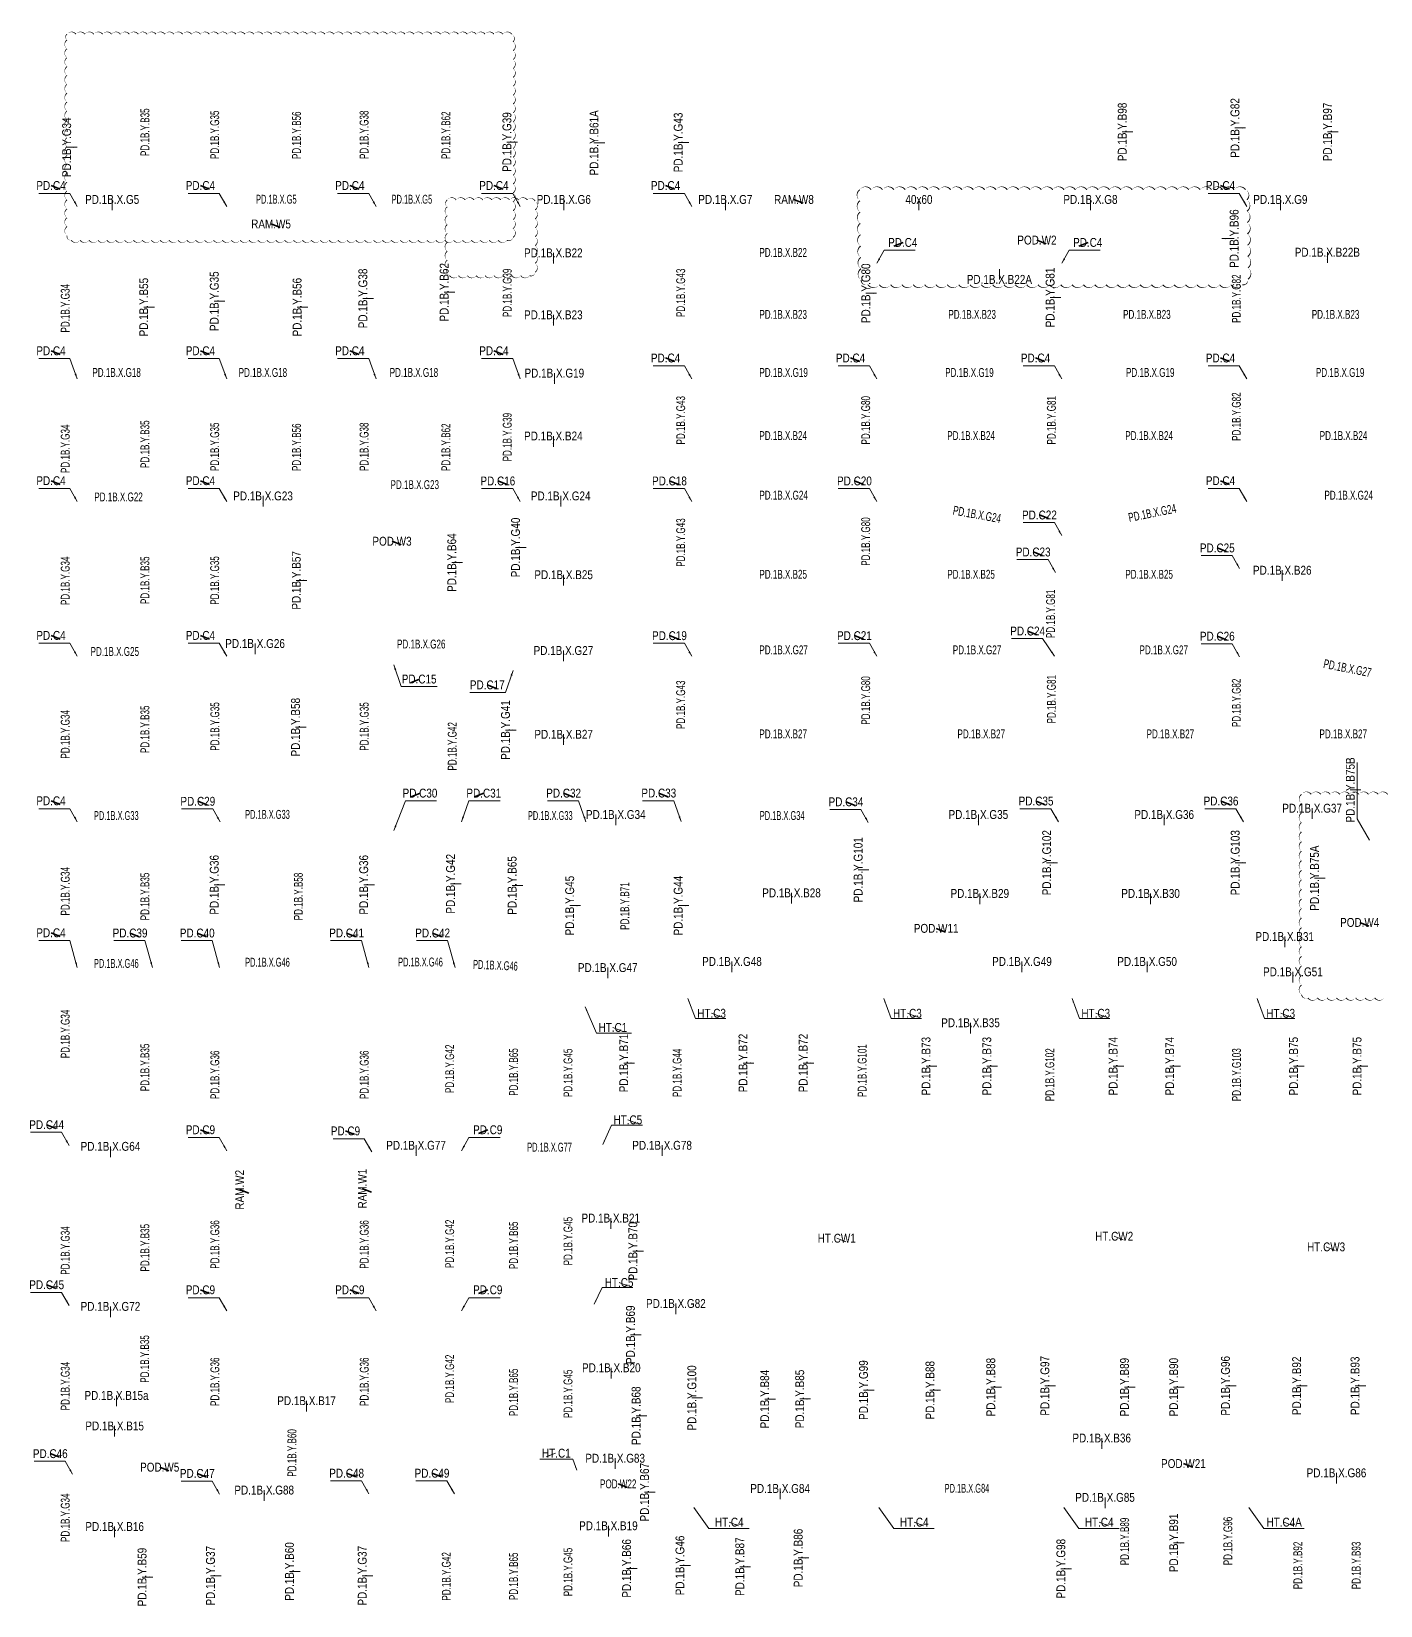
# Model space of a CAD drawing. Header units: millimetres. Extents: x -186788 to 266101, y -9748 to 236614.
# Drawn here: x 101184 to 177030, y 3022 to 91538 of the extents above; entities that cross this region are included whole.
import ezdxf
from ezdxf.enums import TextEntityAlignment as Align

# ---------------------------------------------------------------- set-up
doc = ezdxf.new("R2010")
doc.units = ezdxf.units.MM
doc.header["$MEASUREMENT"] = 0
for name, color, linetype, lineweight in [('$0$C1', 20, 'Continuous', 35), ('$1$NDC_S_ANNO', 7, 'Continuous', 20), ('$1$NDC_S_BEAM NAME', 7, 'Continuous', 9), ('$1$NDC_S_DIM', 1, 'Continuous', 15), ('$1$NDC_S_VN TEXT', 7, 'Continuous', 20)]:
    doc.layers.add(name, color=color, linetype=linetype, lineweight=lineweight)
doc.styles.add('$1$NDC_DIM', font='', dxfattribs={"width": 0.75})
doc.styles.add('$2$ARIAL', font='arial.ttf', dxfattribs={"width": 0.8})
doc.styles.get('$1$NDC_DIM').set_extended_font_data('Dotum')
doc.dimstyles.new('$0$NDC_dim_150', dxfattribs={"dimscale": 150, "dimtxt": 2.2, "dimasz": 1.5, "dimexe": 1.5, "dimexo": 2.5, "dimgap": 1, "dimtad": 1, "dimdec": 0, "dimzin": 0, "dimdsep": 46, "dimtxsty": '$1$NDC_DIM', "dimblk": '$1$DIMMARK', "dimcen": 0.09, "dimdle": 1.2, "dimclrd": 1, "dimclre": 1, "dimclrt": 3, "dimadec": 0, "dimazin": 0, "dimtfac": 1, "dimtdec": 0, "dimtix": 1, "dimtofl": 0, "dimtmove": 0, "dimatfit": 3, "dimfxl": 0, "dimtolj": 1, "dimtzin": 0, "dimarcsym": 0})
doc.dimstyles.new('$1$NDC_dim_iso', dxfattribs={"dimtxt": 2.2, "dimasz": 1, "dimexe": 1.5, "dimexo": 2.5, "dimgap": 1, "dimtad": 1, "dimdec": 0, "dimzin": 0, "dimdsep": 46, "dimtxsty": '$1$NDC_DIM', "dimblk": '$1$DIMMARK', "dimcen": 0.09, "dimdle": 1.2, "dimclrd": 1, "dimclre": 1, "dimclrt": 3, "dimadec": 0, "dimazin": 0, "dimtfac": 1, "dimtdec": 0, "dimtix": 1, "dimtofl": 0, "dimtmove": 0, "dimatfit": 3, "dimfxl": 0, "dimtolj": 1, "dimtzin": 0, "dimarcsym": 0})

# ---------------------------------------------------------------- blocks, each defined once
blk = doc.blocks.new('$1$DIMMARK')
at = {"layer": '$1$NDC_S_DIM', "color": 1}
blk.add_line((-1.5, 0), (1, 0), dxfattribs=at)
at = {"layer": '$1$NDC_S_DIM', "color": 2, "const_width": 0.1}
blk.add_lwpolyline([(-0.42, -0.42), (0.42, 0.42)], dxfattribs=at)
blk = doc.blocks.new('*U29')
at = {"layer": '$1$NDC_S_ANNO', "ltscale": 0.8, "style": '$2$ARIAL', "width": 0.8, "flags": 1}
blk.add_attdef('CHU_THICH', text='', height=2.5, dxfattribs=at).set_placement((0, 0), align=Align.MIDDLE_CENTER)
at = {"layer": '$1$NDC_S_ANNO', "ltscale": 0.8, "style": '$2$ARIAL', "width": 0.8}
blk.add_attdef('TEN', text='', height=2.5, dxfattribs=at).set_placement((-2.58, 1.03), align=Align.MIDDLE_CENTER)
at = {"layer": 'Defpoints'}
blk.add_leader([(0, 0), (-2.58, 1.03)], dimstyle='$1$NDC_dim_iso', override={"dimgap": 0.625, "dimtad": 0}, dxfattribs=at)
blk = doc.blocks.new('$0$co t check')
at = {"layer": '$0$C1', "xscale": 200, "yscale": 200, "zscale": 200}
for p, values in [((102798, 82671), {'TEN': 'PD.C4'}), ((111198, 82671), {'TEN': 'PD.C4'}), ((119598, 82671), {'TEN': 'PD.C4'}), ((127698, 82671), {'TEN': 'PD.C4'}), ((137348, 82671), {'TEN': 'PD.C4'}), ((168548, 82671), {'TEN': 'PD.C4'}), ((102798, 73378), {'TEN': 'PD.C4'}), ((111198, 73378), {'TEN': 'PD.C4'}), ((119598, 73378), {'TEN': 'PD.C4'}), ((127698, 73378), {'TEN': 'PD.C4'}), ((137348, 72971), {'TEN': 'PD.C4'}), ((147748, 72971), {'TEN': 'PD.C4'}), ((158148, 72971), {'TEN': 'PD.C4'}), ((168548, 72971), {'TEN': 'PD.C4'}), ((102798, 66071), {'TEN': 'PD.C4'}), ((111198, 66071), {'TEN': 'PD.C4'}), ((127919, 66056), {'TEN': 'PD.C16'}), ((137569, 66056), {'TEN': 'PD.C18'}), ((147969, 66056), {'TEN': 'PD.C20'}), ((168548, 66071), {'TEN': 'PD.C4'}), ((158369, 64142), {'TEN': 'PD.C22'}), ((158018, 62061), {'TEN': 'PD.C23'}), ((168369, 62289), {'TEN': 'PD.C25'}), ((102798, 57371), {'TEN': 'PD.C4'}), ((111198, 57371), {'TEN': 'PD.C4'}), ((137569, 57356), {'TEN': 'PD.C19'}), ((147969, 57356), {'TEN': 'PD.C21'}), ((157708, 57617), {'TEN': 'PD.C24'}), ((168369, 57326), {'TEN': 'PD.C26'}), ((127326, 54591), {'TEN': 'PD.C17'}), ((131619, 48503), {'TEN': 'PD.C32'}), ((136969, 48505), {'TEN': 'PD.C33'}), ((102798, 48071), {'TEN': 'PD.C4'}), ((111052, 48042), {'TEN': 'PD.C29'}), ((147492, 48013), {'TEN': 'PD.C34'}), ((158180, 48056), {'TEN': 'PD.C35'}), ((168580, 48056), {'TEN': 'PD.C36'}), ((102798, 40649), {'TEN': 'PD.C4'}), ((107243, 40634), {'TEN': 'PD.C39'}), ((111019, 40634), {'TEN': 'PD.C40'}), ((119419, 40634), {'TEN': 'PD.C41'}), ((124255, 40634), {'TEN': 'PD.C42'}), ((102555, 29856), {'TEN': 'PD.C44'}), ((111198, 29571), {'TEN': 'PD.C9'}), ((119353, 29505), {'TEN': 'PD.C9'}), ((102555, 20856), {'TEN': 'PD.C45'}), ((111198, 20571), {'TEN': 'PD.C9'}), ((119598, 20571), {'TEN': 'PD.C9'}), ((102756, 11356), {'TEN': 'PD.C46'}), ((111022, 10246), {'TEN': 'PD.C47'}), ((119419, 10256), {'TEN': 'PD.C48'}), ((124219, 10256), {'TEN': 'PD.C49'})]:
    blk.add_blockref('*U29', p, dxfattribs=at).add_auto_attribs(values)
at = {"layer": '$0$C1'}
ref = blk.add_blockref('*U29', (149670, 79471), dxfattribs=dict(at, xscale=-200, yscale=200, zscale=200))
ref.add_attrib('TEN', 'PD.C4', dxfattribs={"layer": '$1$NDC_S_ANNO', "ltscale": 0.8, "height": 500, "style": '$2$ARIAL', "width": 0.8}).set_placement((150170, 79676), align=Align.MIDDLE_CENTER)
ref = blk.add_blockref('*U29', (160070, 79471), dxfattribs=dict(at, xscale=-200, yscale=200, zscale=200))
ref.add_attrib('TEN', 'PD.C4', dxfattribs={"layer": '$1$NDC_S_ANNO', "ltscale": 0.8, "height": 500, "style": '$2$ARIAL', "width": 0.8}).set_placement((160570, 79676), align=Align.MIDDLE_CENTER)
ref = blk.add_blockref('*U29', (122486, 54918), dxfattribs=dict(at, xscale=-200, yscale=200, zscale=200))
ref.add_attrib('TEN', 'PD.C15', dxfattribs={"layer": '$1$NDC_S_ANNO', "ltscale": 0.8, "height": 500, "style": '$2$ARIAL', "width": 0.8}).set_placement((122980, 55123), align=Align.MIDDLE_CENTER)
ref = blk.add_blockref('*U29', (122526, 48503), dxfattribs=dict(at, xscale=-200, yscale=200, zscale=200))
ref.add_attrib('TEN', 'PD.C30', dxfattribs={"layer": '$1$NDC_S_ANNO', "ltscale": 0.8, "height": 500, "style": '$2$ARIAL', "width": 0.8}).set_placement((123026, 48708), align=Align.MIDDLE_CENTER)
ref = blk.add_blockref('*U29', (126100, 48503), dxfattribs=dict(at, xscale=-200, yscale=200, zscale=200))
ref.add_attrib('TEN', 'PD.C31', dxfattribs={"layer": '$1$NDC_S_ANNO', "ltscale": 0.8, "height": 500, "style": '$2$ARIAL', "width": 0.8}).set_placement((126615, 48708), align=Align.MIDDLE_CENTER)
ref = blk.add_blockref('*U29', (126320, 29571), dxfattribs=dict(at, xscale=-200, yscale=200, zscale=200))
ref.add_attrib('TEN', 'PD.C9', dxfattribs={"layer": '$1$NDC_S_ANNO', "ltscale": 0.8, "height": 500, "style": '$2$ARIAL', "width": 0.8}).set_placement((126836, 29776), align=Align.MIDDLE_CENTER)
ref = blk.add_blockref('*U29', (126320, 20571), dxfattribs=dict(at, xscale=-200, yscale=200, zscale=200))
ref.add_attrib('TEN', 'PD.C9', dxfattribs={"layer": '$1$NDC_S_ANNO', "ltscale": 0.8, "height": 500, "style": '$2$ARIAL', "width": 0.8}).set_placement((126836, 20776), align=Align.MIDDLE_CENTER)
at = {"layer": '$1$NDC_S_BEAM NAME', "xscale": 200, "yscale": 200, "zscale": 200}
for p, values in [((146973, 23470), {'TEN': 'HT.CW1'}), ((162570, 23581), {'TEN': 'HT.CW2'}), ((174487, 22983), {'TEN': 'HT.CW3'})]:
    blk.add_blockref('*U29', p, dxfattribs=at).add_auto_attribs(values)
at = {"layer": '$1$NDC_S_VN TEXT', "xscale": 200, "yscale": 200, "zscale": 200}
for p, values in [((139935, 36120), {'TEN': 'HT.C3'}), ((150946, 36120), {'TEN': 'HT.C3'}), ((161536, 36120), {'TEN': 'HT.C3'}), ((171935, 36118), {'TEN': 'HT.C3'}), ((134389, 35326), {'TEN': 'HT.C1'}), ((135229, 30131), {'TEN': 'HT.C5'}), ((134738, 20984), {'TEN': 'HT.C5'}), ((140928, 7506), {'TEN': 'HT.C4'}), ((151328, 7506), {'TEN': 'HT.C4'}), ((161728, 7506), {'TEN': 'HT.C4'}), ((172128, 7506), {'TEN': 'HT.C4A'})]:
    blk.add_blockref('*U29', p, dxfattribs=at).add_auto_attribs(values)
at = {"layer": '$1$NDC_S_VN TEXT'}
ref = blk.add_blockref('*U29', (130121, 11383), dxfattribs=dict(at, xscale=-200, yscale=200, zscale=200))
ref.add_attrib('TEN', 'HT.C1', dxfattribs={"layer": '$1$NDC_S_ANNO', "ltscale": 0.8, "height": 500, "style": '$2$ARIAL', "width": 0.8}).set_placement((130694, 11589), align=Align.MIDDLE_CENTER)
at = {"layer": '$0$C1'}
for points in [[(103759, 81700), (103342, 82432), (101593, 82432)], [(112159, 81700), (111742, 82432), (109993, 82432)], [(120559, 81700), (120142, 82432), (118393, 82432)], [(128659, 81700), (128242, 82432), (126493, 82432)], [(138309, 81700), (137892, 82432), (136143, 82432)], [(169509, 81700), (169092, 82432), (167343, 82432)], [(148709, 78500), (149126, 79232), (150876, 79232)], [(159109, 78500), (159526, 79232), (161276, 79232)], [(103759, 72000), (103342, 73139), (101593, 73139)], [(112159, 72000), (111742, 73139), (109993, 73139)], [(120559, 72000), (120142, 73139), (118393, 73139)], [(128659, 72000), (128242, 73139), (126493, 73139)], [(138309, 72000), (137892, 72732), (136143, 72732)], [(148709, 72000), (148292, 72732), (146543, 72732)], [(159109, 72000), (158692, 72732), (156943, 72732)], [(169509, 72000), (169092, 72732), (167343, 72732)], [(103759, 65100), (103342, 65832), (101593, 65832)], [(112159, 65100), (111742, 65832), (109993, 65832)], [(128659, 65100), (128242, 65832), (126493, 65832)], [(138309, 65100), (137892, 65832), (136143, 65832)], [(148709, 65100), (148292, 65832), (146543, 65832)], [(169509, 65100), (169092, 65832), (167343, 65832)], [(159109, 63186), (158692, 63917), (156943, 63917)], [(169109, 61333), (168692, 62065), (166943, 62065)], [(158758, 61105), (158341, 61837), (156592, 61837)], [(103759, 56400), (103342, 57132), (101593, 57132)], [(112159, 56400), (111742, 57132), (109993, 57132)], [(138309, 56400), (137892, 57132), (136143, 57132)], [(148709, 56400), (148292, 57132), (146543, 57132)], [(158709, 56400), (158031, 57393), (156281, 57393)], [(169109, 56370), (168692, 57102), (166943, 57102)], [(121552, 55927), (121969, 54694), (123989, 54694)], [(128259, 55600), (127842, 54366), (125822, 54366)], [(103759, 47100), (103342, 47832), (101593, 47832)], [(111792, 47086), (111375, 47818), (109626, 47818)], [(121559, 46600), (122203, 48279), (123953, 48279)], [(125359, 47100), (125776, 48279), (127526, 48279)], [(132359, 47100), (131942, 48279), (130193, 48279)], [(137709, 47102), (137292, 48281), (135543, 48281)], [(158920, 47100), (158503, 47832), (156753, 47832)], [(169320, 47100), (168903, 47832), (167153, 47832)], [(148232, 47057), (147815, 47789), (146065, 47789)], [(103759, 38900), (103342, 40410), (101593, 40410)], [(107983, 38900), (107566, 40410), (105817, 40410)], [(111759, 38900), (111342, 40410), (109593, 40410)], [(120159, 38900), (119742, 40410), (117993, 40410)], [(124996, 38900), (124578, 40410), (122829, 40410)], [(103296, 28900), (102878, 29632), (101129, 29632)], [(112159, 28600), (111742, 29332), (109993, 29332)], [(120314, 28534), (119897, 29266), (118147, 29266)], [(125359, 28600), (125776, 29332), (127526, 29332)], [(103296, 19900), (102878, 20632), (101129, 20632)], [(112159, 19600), (111742, 20332), (109993, 20332)], [(120559, 19600), (120142, 20332), (118393, 20332)], [(125359, 19600), (125776, 20332), (127526, 20332)], [(103496, 10400), (103079, 11132), (101329, 11132)], [(111762, 9290), (111345, 10022), (109596, 10022)], [(120159, 9300), (119742, 10032), (117993, 10032)], [(124959, 9300), (124542, 10032), (122793, 10032)]]:
    blk.add_leader(points, dimstyle='$0$NDC_dim_150', override={"dimasz": 2, "dimgap": 1, "dimtad": 0}, dxfattribs=at)
for points in [[(132312, 36691), (132955, 35200), (134918, 35200)], [(138087, 37158), (138510, 36033), (140215, 36033)], [(149098, 37158), (149521, 36033), (151226, 36033)], [(159688, 37158), (160111, 36033), (161816, 36033)], [(170087, 37156), (170510, 36031), (172215, 36031)], [(133306, 28950), (133798, 30039), (135537, 30039)], [(132822, 19973), (133264, 20901), (134995, 20901)], [(131842, 10628), (131619, 11244), (129756, 11244)], [(138419, 8536), (139262, 7347), (141536, 7347)], [(148819, 8536), (149662, 7347), (151936, 7347)], [(159219, 8536), (160062, 7347), (162336, 7347)], [(169619, 8536), (170462, 7347), (172736, 7347)]]:
    blk.add_leader(points, dimstyle='$0$NDC_dim_150', override={"dimgap": 1, "dimtad": 0})
blk = doc.blocks.new('*U45')
at = {"layer": '$1$NDC_S_ANNO', "ltscale": 0.8, "style": '$2$ARIAL', "width": 0.8, "flags": 1}
blk.add_attdef('CHU_THICH', text='', height=2.5, dxfattribs=at).set_placement((0, 0), align=Align.MIDDLE_CENTER)
at = {"layer": '$1$NDC_S_ANNO', "ltscale": 0.8, "style": '$2$ARIAL', "width": 0.8}
blk.add_attdef('TEN', text='', height=2.5, dxfattribs=at).set_placement((0, 3), align=Align.MIDDLE_CENTER)
at = {"layer": 'Defpoints'}
blk.add_leader([(0, 0), (0, 3)], dimstyle='$1$NDC_dim_iso', override={"dimgap": 0.625, "dimtad": 0}, dxfattribs=at)
blk = doc.blocks.new('*U260')
at = {"layer": '$1$NDC_S_ANNO', "ltscale": 0.8, "style": '$2$ARIAL', "width": 0.8, "flags": 1}
blk.add_attdef('CHU_THICH', text='', height=2.5, dxfattribs=at).set_placement((0, 0), align=Align.MIDDLE_CENTER)
at = {"layer": '$1$NDC_S_ANNO', "ltscale": 0.8, "style": '$2$ARIAL', "width": 0.8}
blk.add_attdef('TEN', text='', height=2.5, dxfattribs=at).set_placement((0, -2.88), align=Align.MIDDLE_CENTER)
at = {"layer": 'Defpoints'}
blk.add_leader([(0, 0), (0, -2.88)], dimstyle='$1$NDC_dim_iso', override={"dimgap": 0.625, "dimtad": 0}, dxfattribs=at)
blk = doc.blocks.new('*U259')
at = {"layer": '$1$NDC_S_ANNO', "ltscale": 0.8, "style": '$2$ARIAL', "width": 0.8, "flags": 1}
blk.add_attdef('CHU_THICH', text='', height=2.5, dxfattribs=at).set_placement((0, 0), align=Align.MIDDLE_CENTER)
at = {"layer": '$1$NDC_S_ANNO', "ltscale": 0.8, "style": '$2$ARIAL', "width": 0.8}
blk.add_attdef('TEN', text='', height=2.5, dxfattribs=at).set_placement((0, -3.44), align=Align.MIDDLE_CENTER)
at = {"layer": 'Defpoints'}
blk.add_leader([(0, 0), (0, -3.44)], dimstyle='$1$NDC_dim_iso', override={"dimgap": 0.625, "dimtad": 0}, dxfattribs=at)

msp = doc.modelspace()

# ---------------------------------------------------------------- linework, layer by layer
at = {"layer": '$1$NDC_S_DIM'}
msp.add_lwpolyline([(175715.3, 50422.4), (175715.3, 47256), (176417.7, 46060.2)], dxfattribs=at)
at = {"layer": 'Defpoints', "color": 6}
for points in [[(103183.7, 91383.1, 0, 50, -0.5205671), (103683.7, 91383.1, 0, 50, -0.5205671), (104183.7, 91383.1, 0, 50, -0.5205671), (104683.7, 91383.1, 0, 50, -0.5205671), (105183.7, 91383.1, 0, 50, -0.5205671), (105683.7, 91383.1, 0, 50, -0.5205671), (106183.7, 91383.1, 0, 50, -0.5205671), (106683.7, 91383.1, 0, 50, -0.5205671), (107183.7, 91383.1, 0, 50, -0.5205671), (107683.7, 91383.1, 0, 50, -0.5205671), (108183.7, 91383.1, 0, 50, -0.5205671), (108683.7, 91383.1, 0, 50, -0.5205671), (109183.7, 91383.1, 0, 50, -0.5205671), (109683.7, 91383.1, 0, 50, -0.5205671), (110183.7, 91383.1, 0, 50, -0.5205671), (110683.7, 91383.1, 0, 50, -0.5205671), (111183.7, 91383.1, 0, 50, -0.5205671), (111683.7, 91383.1, 0, 50, -0.5205671), (112183.7, 91383.1, 0, 50, -0.5205671), (112683.7, 91383.1, 0, 50, -0.5205671), (113183.7, 91383.1, 0, 50, -0.5205671), (113683.7, 91383.1, 0, 50, -0.5205671), (114183.7, 91383.1, 0, 50, -0.5205671), (114683.7, 91383.1, 0, 50, -0.5205671), (115183.7, 91383.1, 0, 50, -0.5205671), (115683.7, 91383.1, 0, 50, -0.5205671), (116183.7, 91383.1, 0, 50, -0.5205671), (116683.7, 91383.1, 0, 50, -0.5205671), (117183.7, 91383.1, 0, 50, -0.5205671), (117683.7, 91383.1, 0, 50, -0.5205671), (118183.7, 91383.1, 0, 50, -0.5205671), (118683.7, 91383.1, 0, 50, -0.5205671), (119183.7, 91383.1, 0, 50, -0.5205671), (119683.7, 91383.1, 0, 50, -0.5205671), (120183.7, 91383.1, 0, 50, -0.5205671), (120683.7, 91383.1, 0, 50, -0.5205671), (121183.7, 91383.1, 0, 50, -0.5205671), (121683.7, 91383.1, 0, 50, -0.5205671), (122183.7, 91383.1, 0, 50, -0.5205671), (122683.7, 91383.1, 0, 50, -0.5205671), (123183.7, 91383.1, 0, 50, -0.5205671), (123683.7, 91383.1, 0, 50, -0.5205671), (124183.7, 91383.1, 0, 50, -0.5205671), (124683.7, 91383.1, 0, 50, -0.5205671), (125183.7, 91383.1, 0, 50, -0.5205671), (125683.7, 91383.1, 0, 50, -0.5205671), (126183.7, 91383.1, 0, 50, -0.5205671), (126683.7, 91383.1, 0, 50, -0.5205671), (127183.7, 91383.1, 0, 50, -0.5205671), (127683.7, 91383.1, 0, 50, -0.5205671), (128183.7, 91383.1, 0, 50, -0.5205671), (128259.4, 90958.8, 0, 50, -0.5205671), (128259.4, 90458.8, 0, 50, -0.5205671), (128259.4, 89958.8, 0, 50, -0.5205671), (128259.4, 89458.8, 0, 50, -0.5205671), (128259.4, 88958.8, 0, 50, -0.5205671), (128259.4, 88458.8, 0, 50, -0.5205671), (128259.4, 87958.8, 0, 50, -0.5205671), (128259.4, 87458.8, 0, 50, -0.5205671), (128259.4, 86958.8, 0, 50, -0.5205671), (128259.4, 86458.8, 0, 50, -0.5205671), (128259.4, 85958.8, 0, 50, -0.5205671), (128259.4, 85458.8, 0, 50, -0.5205671), (128259.4, 84958.8, 0, 50, -0.5205671), (128259.4, 84458.8, 0, 50, -0.5205671), (128259.4, 83958.8, 0, 50, -0.5205671), (128259.4, 83458.8, 0, 50, -0.5205671), (128259.4, 82958.8, 0, 50, -0.5205671), (128259.4, 82458.8, 0, 50, -0.5205671), (128259.4, 81958.8, 0, 50, -0.5205671), (128259.4, 81458.8, 0, 50, -0.5205671), (128259.4, 80958.8, 0, 50, -0.5205671), (128259.4, 80458.8, 0, 50, -0.5205671), (128259.4, 79958.8, 0, 50, -0.5205671), (127918.2, 79800, 0, 50, -0.5205671), (127418.2, 79800, 0, 50, -0.5205671), (126918.2, 79800, 0, 50, -0.5205671), (126418.2, 79800, 0, 50, -0.5205671), (125918.2, 79800, 0, 50, -0.5205671), (125418.2, 79800, 0, 50, -0.5205671), (124918.2, 79800, 0, 50, -0.5205671), (124418.2, 79800, 0, 50, -0.5205671), (123918.2, 79800, 0, 50, -0.5205671), (123418.2, 79800, 0, 50, -0.5205671), (122918.2, 79800, 0, 50, -0.5205671), (122418.2, 79800, 0, 50, -0.5205671), (121918.2, 79800, 0, 50, -0.5205671), (121418.2, 79800, 0, 50, -0.5205671), (120918.2, 79800, 0, 50, -0.5205671), (120418.2, 79800, 0, 50, -0.5205671), (119918.2, 79800, 0, 50, -0.5205671), (119418.2, 79800, 0, 50, -0.5205671), (118918.2, 79800, 0, 50, -0.5205671), (118418.2, 79800, 0, 50, -0.5205671), (117918.2, 79800, 0, 50, -0.5205671), (117418.2, 79800, 0, 50, -0.5205671), (116918.2, 79800, 0, 50, -0.5205671), (116418.2, 79800, 0, 50, -0.5205671), (115918.2, 79800, 0, 50, -0.5205671), (115418.2, 79800, 0, 50, -0.5205671), (114918.2, 79800, 0, 50, -0.5205671), (114418.2, 79800, 0, 50, -0.5205671), (113918.2, 79800, 0, 50, -0.5205671), (113418.2, 79800, 0, 50, -0.5205671), (112918.2, 79800, 0, 50, -0.5205671), (112418.2, 79800, 0, 50, -0.5205671), (111918.2, 79800, 0, 50, -0.5205671), (111418.2, 79800, 0, 50, -0.5205671), (110918.2, 79800, 0, 50, -0.5205671), (110418.2, 79800, 0, 50, -0.5205671), (109918.2, 79800, 0, 50, -0.5205671), (109418.2, 79800, 0, 50, -0.5205671), (108918.2, 79800, 0, 50, -0.5205671), (108418.2, 79800, 0, 50, -0.5205671), (107918.2, 79800, 0, 50, -0.5205671), (107418.2, 79800, 0, 50, -0.5205671), (106918.2, 79800, 0, 50, -0.5205671), (106418.2, 79800, 0, 50, -0.5205671), (105918.2, 79800, 0, 50, -0.5205671), (105418.2, 79800, 0, 50, -0.5205671), (104918.2, 79800, 0, 50, -0.5205671), (104418.2, 79800, 0, 50, -0.5205671), (103918.2, 79800, 0, 50, -0.5205671), (103418.2, 79800, 0, 50, -0.5205671), (103183.7, 80065.5, 0, 50, -0.5205671), (103183.7, 80565.5, 0, 50, -0.5205671), (103183.7, 81065.5, 0, 50, -0.5205671), (103183.7, 81565.5, 0, 50, -0.5205671), (103183.7, 82065.5, 0, 50, -0.5205671), (103183.7, 82565.5, 0, 50, -0.5205671), (103183.7, 83065.5, 0, 50, -0.5205671), (103183.7, 83565.5, 0, 50, -0.5205671), (103183.7, 84065.5, 0, 50, -0.5205671), (103183.7, 84565.5, 0, 50, -0.5205671), (103183.7, 85065.5, 0, 50, -0.5205671), (103183.7, 85565.5, 0, 50, -0.5205671), (103183.7, 86065.5, 0, 50, -0.5205671), (103183.7, 86565.5, 0, 50, -0.5205671), (103183.7, 87065.5, 0, 50, -0.5205671), (103183.7, 87565.5, 0, 50, -0.5205671), (103183.7, 88065.5, 0, 50, -0.5205671), (103183.7, 88565.5, 0, 50, -0.5205671), (103183.7, 89065.5, 0, 50, -0.5205671), (103183.7, 89565.5, 0, 50, -0.5205671), (103183.7, 90065.5, 0, 50, -0.5205671), (103183.7, 90565.5, 0, 50, -0.5205671), (103183.7, 91065.5, 0, 50, -0.5205671)], [(147755, 82639.4, 0, 63.8, -0.5205671), (148392.8, 82639.4, 0, 63.8, -0.5205671), (149030.6, 82639.4, 0, 63.8, -0.5205671), (149668.4, 82639.4, 0, 63.8, -0.5205671), (150306.1, 82639.4, 0, 63.8, -0.5205671), (150943.9, 82639.4, 0, 63.8, -0.5205671), (151581.7, 82639.4, 0, 63.8, -0.5205671), (152219.5, 82639.4, 0, 63.8, -0.5205671), (152857.3, 82639.4, 0, 63.8, -0.5205671), (153495.1, 82639.4, 0, 63.8, -0.5205671), (154132.9, 82639.4, 0, 63.8, -0.5205671), (154770.7, 82639.4, 0, 63.8, -0.5205671), (155408.4, 82639.4, 0, 63.8, -0.5205671), (156046.2, 82639.4, 0, 63.8, -0.5205671), (156684, 82639.4, 0, 63.8, -0.5205671), (157321.8, 82639.4, 0, 63.8, -0.5205671), (157959.6, 82639.4, 0, 63.8, -0.5205671), (158597.4, 82639.4, 0, 63.8, -0.5205671), (159235.2, 82639.4, 0, 63.8, -0.5205671), (159873, 82639.4, 0, 63.8, -0.5205671), (160510.7, 82639.4, 0, 63.8, -0.5205671), (161148.5, 82639.4, 0, 63.8, -0.5205671), (161786.3, 82639.4, 0, 63.8, -0.5205671), (162424.1, 82639.4, 0, 63.8, -0.5205671), (163061.9, 82639.4, 0, 63.8, -0.5205671), (163699.7, 82639.4, 0, 63.8, -0.5205671), (164337.5, 82639.4, 0, 63.8, -0.5205671), (164975.3, 82639.4, 0, 63.8, -0.5205671), (165613.1, 82639.4, 0, 63.8, -0.5205671), (166250.8, 82639.4, 0, 63.8, -0.5205671), (166888.6, 82639.4, 0, 63.8, -0.5205671), (167526.4, 82639.4, 0, 63.8, -0.5205671), (168164.2, 82639.4, 0, 63.8, -0.5205671), (168802, 82639.4, 0, 63.8, -0.5205671), (169439.8, 82639.4, 0, 63.8, -0.5205671), (169517.6, 82071.2, 0, 63.8, -0.5205671), (169526.8, 81433.5, 0, 63.8, -0.5205671), (169536, 80795.8, 0, 63.8, -0.5205671), (169545.2, 80158.1, 0, 63.8, -0.5205671), (169554.5, 79520.4, 0, 63.8, -0.5205671), (169563.7, 78882.6, 0, 63.8, -0.5205671), (169572.9, 78244.9, 0, 63.8, -0.5205671), (169582.1, 77607.2, 0, 63.8, -0.5205671), (169258, 77298, 0, 63.8, -0.5205671), (168620.2, 77298, 0, 63.8, -0.5205671), (167982.4, 77298, 0, 63.8, -0.5205671), (167344.6, 77298, 0, 63.8, -0.5205671), (166706.9, 77298, 0, 63.8, -0.5205671), (166069.1, 77298, 0, 63.8, -0.5205671), (165431.3, 77298, 0, 63.8, -0.5205671), (164793.5, 77298, 0, 63.8, -0.5205671), (164155.7, 77298, 0, 63.8, -0.5205671), (163517.9, 77298, 0, 63.8, -0.5205671), (162880.1, 77298, 0, 63.8, -0.5205671), (162242.3, 77298, 0, 63.8, -0.5205671), (161604.6, 77298, 0, 63.8, -0.5205671), (160966.8, 77298, 0, 63.8, -0.5205671), (160329, 77298, 0, 63.8, -0.5205671), (159691.2, 77298, 0, 63.8, -0.5205671), (159053.4, 77298, 0, 63.8, -0.5205671), (158415.6, 77298, 0, 63.8, -0.5205671), (157777.8, 77298, 0, 63.8, -0.5205671), (157140, 77298, 0, 63.8, -0.5205671), (156502.3, 77298, 0, 63.8, -0.5205671), (155864.5, 77298, 0, 63.8, -0.5205671), (155226.7, 77298, 0, 63.8, -0.5205671), (154588.9, 77298, 0, 63.8, -0.5205671), (153951.1, 77298, 0, 63.8, -0.5205671), (153313.3, 77298, 0, 63.8, -0.5205671), (152675.5, 77298, 0, 63.8, -0.5205671), (152037.7, 77298, 0, 63.8, -0.5205671), (151400, 77298, 0, 63.8, -0.5205671), (150762.2, 77298, 0, 63.8, -0.5205671), (150124.4, 77298, 0, 63.8, -0.5205671), (149486.6, 77298, 0, 63.8, -0.5205671), (148848.8, 77298, 0, 63.8, -0.5205671), (148211, 77298, 0, 63.8, -0.5205671), (147828.4, 77556.9, 0, 63.8, -0.5205671), (147819.2, 78194.6, 0, 63.8, -0.5205671), (147810, 78832.4, 0, 63.8, -0.5205671), (147800.8, 79470.1, 0, 63.8, -0.5205671), (147791.6, 80107.8, 0, 63.8, -0.5205671), (147782.4, 80745.5, 0, 63.8, -0.5205671), (147773.1, 81383.3, 0, 63.8, -0.5205671), (147763.9, 82021, 0, 63.8, -0.5205671)], [(124563.2, 82063.4, 0, 50, -0.5205671), (125063.2, 82063.4, 0, 50, -0.5205671), (125563.2, 82063.4, 0, 50, -0.5205671), (126063.2, 82063.4, 0, 50, -0.5205671), (126563.2, 82063.4, 0, 50, -0.5205671), (127063.2, 82063.4, 0, 50, -0.5205671), (127563.2, 82063.4, 0, 50, -0.5205671), (128063.2, 82063.4, 0, 50, -0.5205671), (128563.2, 82063.4, 0, 50, -0.5205671), (129063.2, 82063.4, 0, 50, -0.5205671), (129499.3, 81999.5, 0, 50, -0.5205671), (129499.3, 81499.5, 0, 50, -0.5205671), (129499.3, 80999.5, 0, 50, -0.5205671), (129499.3, 80499.5, 0, 50, -0.5205671), (129499.3, 79999.5, 0, 50, -0.5205671), (129499.3, 79499.5, 0, 50, -0.5205671), (129499.3, 78999.5, 0, 50, -0.5205671), (129499.3, 78499.5, 0, 50, -0.5205671), (129499.3, 77999.5, 0, 50, -0.5205671), (129191.4, 77807.4, 0, 50, -0.5205671), (128691.4, 77807.4, 0, 50, -0.5205671), (128191.4, 77807.4, 0, 50, -0.5205671), (127691.4, 77807.4, 0, 50, -0.5205671), (127191.4, 77807.4, 0, 50, -0.5205671), (126691.4, 77807.4, 0, 50, -0.5205671), (126191.4, 77807.4, 0, 50, -0.5205671), (125691.4, 77807.4, 0, 50, -0.5205671), (125191.4, 77807.4, 0, 50, -0.5205671), (124691.4, 77807.4, 0, 50, -0.5205671), (124563.2, 78179.1, 0, 50, -0.5205671), (124563.2, 78679.1, 0, 50, -0.5205671), (124563.2, 79179.1, 0, 50, -0.5205671), (124563.2, 79679.1, 0, 50, -0.5205671), (124563.2, 80179.1, 0, 50, -0.5205671), (124563.2, 80679.1, 0, 50, -0.5205671), (124563.2, 81179.1, 0, 50, -0.5205671), (124563.2, 81679.1, 0, 50, -0.5205671)]]:
    msp.add_lwpolyline(points, format="xyseb", close=True, dxfattribs=at)
msp.add_lwpolyline([(177243.1, 37194.1, 0, 53.8, -0.5205671), (176705.5, 37194.1, 0, 53.8, -0.5205671), (176168, 37194.1, 0, 53.8, -0.5205671), (175630.4, 37194.1, 0, 53.8, -0.5205671), (175092.9, 37194.1, 0, 53.8, -0.5205671), (174555.3, 37194.1, 0, 53.8, -0.5205671), (174017.8, 37194.1, 0, 53.8, -0.5205671), (173480.2, 37194.1, 0, 53.8, -0.5205671), (172942.7, 37194.1, 0, 53.8, -0.5205671), (172590.4, 37379.4, 0, 53.8, -0.5205671), (172590.4, 37917, 0, 53.8, -0.5205671), (172590.4, 38454.5, 0, 53.8, -0.5205671), (172590.4, 38992.1, 0, 53.8, -0.5205671), (172590.4, 39529.6, 0, 53.8, -0.5205671), (172590.4, 40067.2, 0, 53.8, -0.5205671), (172590.4, 40604.7, 0, 53.8, -0.5205671), (172590.4, 41142.3, 0, 53.8, -0.5205671), (172590.4, 41679.8, 0, 53.8, -0.5205671), (172590.4, 42217.4, 0, 53.8, -0.5205671), (172590.4, 42754.9, 0, 53.8, -0.5205671), (172590.4, 43292.5, 0, 53.8, -0.5205671), (172590.4, 43830, 0, 53.8, -0.5205671), (172590.4, 44367.6, 0, 53.8, -0.5205671), (172590.4, 44905.1, 0, 53.8, -0.5205671), (172590.4, 45442.7, 0, 53.8, -0.5205671), (172590.4, 45980.2, 0, 53.8, -0.5205671), (172590.4, 46517.8, 0, 53.8, -0.5205671), (172590.4, 47055.3, 0, 53.8, -0.5205671), (172590.4, 47592.9, 0, 53.8, -0.5205671), (172590.4, 48130.4, 0, 53.8, -0.5205671), (172590.4, 48638.5, 0, 53.8, -0.5205671), (173128, 48638.5, 0, 53.8, -0.5205671), (173665.5, 48638.5, 0, 53.8, -0.5205671), (174203.1, 48638.5, 0, 53.8, -0.5205671), (174740.6, 48638.5, 0, 53.8, -0.5205671), (175278.2, 48638.5, 0, 53.8, -0.5205671), (175815.7, 48638.5, 0, 53.8, -0.5205671), (176353.3, 48638.5, 0, 53.8, -0.5205671), (176890.8, 48638.5, 0, 53.8, -0.5205671), (177428.4, 48638.5, 0, 53.8, -0.5205671)], format="xyseb", dxfattribs=at)

# ---------------------------------------------------------------- block references
at = {"layer": '$0$C1'}
ref = msp.add_blockref('*U29', (144568.3, 81887.1), dxfattribs=dict(at, xscale=200, yscale=200, zscale=200))
ref.add_attrib('TEN', 'RAM.W8', dxfattribs={"layer": '$1$NDC_S_ANNO', "ltscale": 0.8, "height": 500, "style": '$2$ARIAL', "width": 0.8}).set_placement((144052.6, 82090.7), align=Align.MIDDLE_CENTER)
ref = msp.add_blockref('*U29', (115169.6, 80511.1), dxfattribs=dict(at, xscale=200, yscale=200, zscale=200))
ref.add_attrib('TEN', 'RAM.W5', dxfattribs={"layer": '$1$NDC_S_ANNO', "ltscale": 0.8, "height": 500, "style": '$2$ARIAL', "width": 0.8}).set_placement((114653.9, 80714.8), align=Align.MIDDLE_CENTER)
at = {"layer": '$0$C1', "xscale": 200, "yscale": 200, "zscale": 200}
for p, values in [((158229.1, 79602.4), {'TEN': 'POD.W2'}), ((121969.8, 62665.5), {'TEN': 'POD.W3'}), ((176375.7, 41229.9), {'TEN': 'POD.W4'}), ((152563.6, 40896.8), {'TEN': 'POD.W11'}), ((108908.9, 10596.7), {'TEN': 'POD.W5'}), ((166465.1, 10798.4), {'TEN': 'POD.W21'})]:
    msp.add_blockref('*U29', p, dxfattribs=at).add_auto_attribs(values)
at = {"layer": '$0$C1'}
ref = msp.add_blockref('*U29', (113396.3, 26203.9), dxfattribs=dict(at, xscale=200, yscale=200, zscale=200))
ref.add_attrib('TEN', 'RAM.W2', dxfattribs={"layer": '$1$NDC_S_ANNO', "ltscale": 0.8, "height": 500, "rotation": 90, "style": '$2$ARIAL', "width": 0.8}).set_placement((112888.9, 26401.3), align=Align.MIDDLE_CENTER)
ref = msp.add_blockref('*U29', (120291.2, 26268.1), dxfattribs=dict(at, xscale=200, yscale=200, zscale=200))
ref.add_attrib('TEN', 'RAM.W1', dxfattribs={"layer": '$1$NDC_S_ANNO', "ltscale": 0.8, "height": 500, "rotation": 90, "style": '$2$ARIAL', "width": 0.8}).set_placement((119783.7, 26465.6), align=Align.MIDDLE_CENTER)
ref = msp.add_blockref('*U29', (134688.1, 9655.8), dxfattribs=dict(at, xscale=200, yscale=200, zscale=200))
ref.add_attrib('TEN', 'POD.W22', dxfattribs={"layer": '$1$NDC_S_ANNO', "ltscale": 0.8, "height": 500, "style": '$2$ARIAL', "width": 0.65}).set_placement((134172.4, 9861.1), align=Align.MIDDLE_CENTER)
at = {"layer": '$1$NDC_S_DIM'}
msp.add_blockref('$0$co t check', (0, 0), dxfattribs=at)
at = {"layer": '$1$NDC_S_VN TEXT', "xscale": 200.0000000000054, "yscale": 200.0000000000054, "zscale": 200.0000000000054, "rotation": 90}
for name, p, values in [('*U45', (169446.1, 86113.1), {'TEN': 'PD.1B.Y.G82'}), ('*U45', (128515.4, 85319.9), {'TEN': 'PD.1B.Y.G39'}), ('*U45', (133409.9, 85272.8), {'TEN': 'PD.1B.Y.B61A'}), ('*U45', (138142.6, 85298.5), {'TEN': 'PD.1B.Y.G43'}), ('*U45', (163109.4, 85889), {'TEN': 'PD.1B.Y.B98'}), ('*U45', (174650, 85889), {'TEN': 'PD.1B.Y.B97'}), ('*U45', (103760.9, 85027.3), {'TEN': 'PD.1B.Y.G34'}), ('*U259', (168110.4, 79889.2), {'TEN': 'PD.1B.Y.B96'}), ('*U45', (112061, 76370.5), {'TEN': 'PD.1B.Y.G35'}), ('*U45', (120415.4, 76526.2), {'TEN': 'PD.1B.Y.G38'}), ('*U45', (124984.9, 76872.5), {'TEN': 'PD.1B.Y.B62'}), ('*U45', (148692.6, 76815.4), {'TEN': 'PD.1B.Y.G80'}), ('*U45', (159051.7, 76578.8), {'TEN': 'PD.1B.Y.G81'}), ('*U45', (108091.6, 76035.9), {'TEN': 'PD.1B.Y.B55'}), ('*U45', (116716.6, 76035.9), {'TEN': 'PD.1B.Y.B56'}), ('*U45', (128998.5, 62521.7), {'TEN': 'PD.1B.Y.G40'}), ('*U45', (125412.7, 61668.8), {'TEN': 'PD.1B.Y.B64'}), ('*U45', (116671.8, 60672.7), {'TEN': 'PD.1B.Y.B57'}), ('*U45', (116628.2, 52414.7), {'TEN': 'PD.1B.Y.B58'}), ('*U45', (128432.6, 52254.8), {'TEN': 'PD.1B.Y.G41'}), ('*U45', (175931.2, 48885.6), {'TEN': 'PD.1B.Y.B75B'}), ('*U45', (148259.8, 44396.7), {'TEN': 'PD.1B.Y.G101'}), ('*U45', (158859.8, 44794.4), {'TEN': 'PD.1B.Y.G102'}), ('*U45', (169459.8, 44794.4), {'TEN': 'PD.1B.Y.G103'}), ('*U45', (112061, 43550.9), {'TEN': 'PD.1B.Y.G36'}), ('*U45', (120461, 43550.9), {'TEN': 'PD.1B.Y.G36'}), ('*U45', (125342.1, 43610.3), {'TEN': 'PD.1B.Y.G42'}), ('*U45', (173918.2, 43930), {'TEN': 'PD.1B.Y.B75A'}), ('*U45', (128805.1, 43516.5), {'TEN': 'PD.1B.Y.B65'}), ('*U45', (132042.6, 42379.2), {'TEN': 'PD.1B.Y.G45'}), ('*U45', (138142.6, 42379.2), {'TEN': 'PD.1B.Y.G44'}), ('*U45', (135079.6, 33529.4), {'TEN': 'PD.1B.Y.B71'}), ('*U45', (141787.5, 33529.4), {'TEN': 'PD.1B.Y.B72'}), ('*U45', (145167.5, 33529.4), {'TEN': 'PD.1B.Y.B72'}), ('*U45', (152076.4, 33350.3), {'TEN': 'PD.1B.Y.B73'}), ('*U45', (155493, 33350.3), {'TEN': 'PD.1B.Y.B73'}), ('*U45', (162593, 33350.3), {'TEN': 'PD.1B.Y.B74'}), ('*U45', (165776.4, 33350.3), {'TEN': 'PD.1B.Y.B74'}), ('*U45', (172743, 33350.3), {'TEN': 'PD.1B.Y.B75'}), ('*U45', (176309.7, 33350.3), {'TEN': 'PD.1B.Y.B75'}), ('*U45', (135598.9, 22945.1), {'TEN': 'PD.1B.Y.B70'}), ('*U45', (135458.9, 18248.3), {'TEN': 'PD.1B.Y.B69'}), ('*U45', (155716.4, 15302), {'TEN': 'PD.1B.Y.B88'}), ('*U45', (158759.8, 15378.1), {'TEN': 'PD.1B.Y.G97'}), ('*U45', (163233.1, 15302), {'TEN': 'PD.1B.Y.B89'}), ('*U45', (165999.8, 15302), {'TEN': 'PD.1B.Y.B90'}), ('*U45', (168909.8, 15378.1), {'TEN': 'PD.1B.Y.G96'}), ('*U45', (172914.5, 15375.9), {'TEN': 'PD.1B.Y.B92'}), ('*U45', (176197.8, 15375.9), {'TEN': 'PD.1B.Y.B93'}), ('*U45', (138909.8, 14694.7), {'TEN': 'PD.1B.Y.G100'}), ('*U45', (143006.5, 14628.8), {'TEN': 'PD.1B.Y.B84'}), ('*U45', (144974.6, 14636.5), {'TEN': 'PD.1B.Y.B85'}), ('*U45', (148559.8, 15135.5), {'TEN': 'PD.1B.Y.G99'}), ('*U45', (152299.8, 15126.2), {'TEN': 'PD.1B.Y.B88'}), ('*U45', (135775.2, 13695), {'TEN': 'PD.1B.Y.B68'}), ('*U45', (136250.5, 9394.7), {'TEN': 'PD.1B.Y.B67'}), ('*U45', (165999.8, 6541.2), {'TEN': 'PD.1B.Y.B91'}), ('*U45', (144891.2, 5695.5), {'TEN': 'PD.1B.Y.B86'}), ('*U45', (108000, 4621.9), {'TEN': 'PD.1B.Y.B59'}), ('*U45', (111845.8, 4696.9), {'TEN': 'PD.1B.Y.G37'}), ('*U45', (116284.9, 4936.3), {'TEN': 'PD.1B.Y.B60'}), ('*U45', (120380.3, 4696.9), {'TEN': 'PD.1B.Y.G37'}), ('*U45', (135242.1, 5111.1), {'TEN': 'PD.1B.Y.B66'}), ('*U45', (138242.6, 5273.8), {'TEN': 'PD.1B.Y.G46'}), ('*U45', (141608.1, 5206.1), {'TEN': 'PD.1B.Y.B87'}), ('*U45', (159659.8, 5092.4), {'TEN': 'PD.1B.Y.G98'})]:
    msp.add_blockref(name, p, dxfattribs=at).add_auto_attribs(values)
at = {"layer": '$1$NDC_S_VN TEXT', "xscale": 200, "yscale": 200, "zscale": 200}
for name, p, values in [('*U45', (105719.9, 81493.5), {'TEN': 'PD.1B.X.G5'}), ('*U45', (131111.3, 81493.5), {'TEN': 'PD.1B.X.G6'}), ('*U45', (140195.5, 81493.5), {'TEN': 'PD.1B.X.G7'}), ('*U45', (151078.5, 81493.5), {'TEN': '40x60'}), ('*U45', (160721.5, 81493.5), {'TEN': 'PD.1B.X.G8'}), ('*U45', (171399.6, 81493.5), {'TEN': 'PD.1B.X.G9'}), ('*U45', (130524.6, 78489.9), {'TEN': 'PD.1B.X.B22'}), ('*U45', (174042.4, 78523.6), {'TEN': 'PD.1B.X.B22B'}), ('*U260', (155601.8, 78172.8), {'TEN': 'PD.1B.X.B22A'}), ('*U45', (130524.6, 75006.6), {'TEN': 'PD.1B.X.B23'}), ('*U45', (130580.3, 71728), {'TEN': 'PD.1B.X.G19'}), ('*U45', (130524.6, 68189.9), {'TEN': 'PD.1B.X.B24'}), ('*U45', (114203.4, 64819.8), {'TEN': 'PD.1B.X.G23'}), ('*U45', (130937.1, 64819.8), {'TEN': 'PD.1B.X.G24'}), ('*U45', (131103.3, 60389.9), {'TEN': 'PD.1B.X.B25'}), ('*U45', (171506, 60640.4), {'TEN': 'PD.1B.X.B26'}), ('*U45', (113755.1, 56521.6), {'TEN': 'PD.1B.X.G26'}), ('*U45', (131092, 56127.5), {'TEN': 'PD.1B.X.G27'}), ('*U45', (131103.3, 51414.9), {'TEN': 'PD.1B.X.B27'}), ('*U45', (173186.7, 47257.1), {'TEN': 'PD.1B.X.G37'}), ('*U45', (134034.8, 46904.4), {'TEN': 'PD.1B.X.G34'}), ('*U45', (154419.8, 46904.4), {'TEN': 'PD.1B.X.G35'}), ('*U45', (164867.8, 46904.4), {'TEN': 'PD.1B.X.G36'}), ('*U45', (143915.6, 42498.3), {'TEN': 'PD.1B.X.B28'}), ('*U45', (154501.1, 42465.9), {'TEN': 'PD.1B.X.B29'}), ('*U45', (164101.4, 42465.9), {'TEN': 'PD.1B.X.B30'}), ('*U45', (171643, 40041.9), {'TEN': 'PD.1B.X.B31'}), ('*U45', (133580.7, 38295), {'TEN': 'PD.1B.X.G47'}), ('*U45', (140566.4, 38638), {'TEN': 'PD.1B.X.G48'}), ('*U45', (156871.4, 38638), {'TEN': 'PD.1B.X.G49'}), ('*U45', (163907.4, 38638), {'TEN': 'PD.1B.X.G50'}), ('*U45', (172104.4, 38059), {'TEN': 'PD.1B.X.G51'}), ('*U45', (153978.3, 35194.7), {'TEN': 'PD.1B.X.B35'}), ('*U45', (105624.3, 28244), {'TEN': 'PD.1B.X.G64'}), ('*U45', (122805.3, 28302), {'TEN': 'PD.1B.X.G77'}), ('*U45', (136638.3, 28302), {'TEN': 'PD.1B.X.G78'}), ('*U45', (133751.2, 24210), {'TEN': 'PD.1B.X.B21'}), ('*U45', (105624.3, 19244), {'TEN': 'PD.1B.X.G72'}), ('*U45', (137414.8, 19405.9), {'TEN': 'PD.1B.X.G82'}), ('*U45', (133784.2, 15791.4), {'TEN': 'PD.1B.X.B20'}), ('*U45', (105964.3, 14235.6), {'TEN': 'PD.1B.X.B15a'}), ('*U45', (116650, 13938.9), {'TEN': 'PD.1B.X.B17'}), ('*U45', (105860, 12519.5), {'TEN': 'PD.1B.X.B15'}), ('*U45', (161354, 11841), {'TEN': 'PD.1B.X.B36'}), ('*U45', (134000.8, 10703.9), {'TEN': 'PD.1B.X.G83'}), ('*U45', (174555.2, 9880.9), {'TEN': 'PD.1B.X.G86'}), ('*U45', (114267.9, 8914.6), {'TEN': 'PD.1B.X.G88'}), ('*U45', (143274.8, 9003.9), {'TEN': 'PD.1B.X.G84'}), ('*U45', (161541.5, 8503.9), {'TEN': 'PD.1B.X.G85'}), ('*U45', (105860, 6863.6), {'TEN': 'PD.1B.X.B16'}), ('*U45', (133620.5, 6907.9), {'TEN': 'PD.1B.X.B19'})]:
    msp.add_blockref(name, p, dxfattribs=at).add_auto_attribs(values)

# ---------------------------------------------------------------- texts
at = {"layer": '$1$NDC_S_BEAM NAME', "style": '$2$ARIAL'}
for s, rotation, width, p in [('PD.1B.Y.B35', 90, 0.65, (107812.4, 84536.9)), ('PD.1B.Y.G35', 90, 0.65, (111732.7, 84365.6)), ('PD.1B.Y.B56', 90, 0.65, (116332.7, 84365.6)), ('PD.1B.Y.G38', 90, 0.65, (120132.7, 84365.6)), ('PD.1B.Y.B62', 90, 0.65, (124732.7, 84365.6)), ('PD.1B.Y.G39', 90, 0.65, (128182.9, 75477)), ('PD.1B.Y.G43', 90, 0.65, (137932.9, 75477)), ('PD.1B.Y.G34', 90, 0.65, (103332.7, 74608.1)), ('PD.1B.Y.G82', 90, 0.65, (169173.9, 75150.4)), ('PD.1B.Y.G43', 90, 0.65, (137932.9, 68311.2)), ('PD.1B.Y.G80', 90, 0.65, (148332.9, 68311.2)), ('PD.1B.Y.G81', 90, 0.65, (158773.9, 68311.2)), ('PD.1B.Y.G82', 90, 0.65, (169173.9, 68516.9)), ('PD.1B.Y.G39', 90, 0.65, (128182.9, 67362.8)), ('PD.1B.Y.G34', 90, 0.65, (103332.7, 66707.7)), ('PD.1B.Y.B35', 90, 0.65, (107812.4, 66991.9)), ('PD.1B.Y.G35', 90, 0.65, (111732.7, 66820.6)), ('PD.1B.Y.B56', 90, 0.65, (116332.7, 66820.6)), ('PD.1B.Y.G38', 90, 0.65, (120132.7, 66820.6)), ('PD.1B.Y.B62', 90, 0.65, (124732.7, 66820.6)), ('PD.1B.X.G24', 349.669983, 0.65, (152957.7, 64380)), ('PD.1B.X.G24', 11.331336, 0.65, (162909.2, 63952.1)), ('PD.1B.Y.G43', 90, 0.65, (137932.9, 61435.3)), ('PD.1B.Y.G80', 90, 0.65, (148332.9, 61491.7)), ('PD.1B.Y.G34', 90, 0.65, (103332.7, 59283.2)), ('PD.1B.Y.B35', 90, 0.65, (107812.4, 59340.3)), ('PD.1B.Y.G35', 90, 0.65, (111732.7, 59304.4)), ('PD.1B.Y.G81', 90, 0.65, (158729, 57426.1)), ('PD.1B.X.G27', 348.88384, 0.65, (173785, 55754.4)), ('PD.1B.Y.G43', 90, 0.65, (137932.9, 52314)), ('PD.1B.Y.G80', 90, 0.65, (148332.9, 52556.7)), ('PD.1B.Y.G81', 90, 0.65, (158773.9, 52624.9)), ('PD.1B.Y.G82', 90, 0.65, (169173.9, 52420.5)), ('PD.1B.Y.G34', 90, 0.65, (103332.7, 50649.1)), ('PD.1B.Y.B35', 90, 0.65, (107812.4, 50958.7)), ('PD.1B.Y.G35', 90, 0.65, (111743.8, 51091.5)), ('PD.1B.Y.G35', 90, 0.65, (120143.8, 51091.5)), ('PD.1B.Y.G42', 90, 0.65, (125087.4, 49975.3)), ('PD.1B.Y.G34', 90, 0.65, (103332.7, 41823)), ('PD.1B.Y.B35', 90, 0.65, (107812.4, 41556)), ('PD.1B.Y.B58', 90, 0.65, (116437.4, 41556)), ('PD.1B.Y.B71', 90, 0.65, (134787.4, 41018.4)), ('PD.1B.X.G46', 357.490628, 0.6, (125998.8, 38835)), ('PD.1B.Y.G34', 90, 0.65, (103332.7, 33801.7)), ('PD.1B.Y.B35', 90, 0.65, (107812.4, 31944.3)), ('PD.1B.Y.G42', 90, 0.65, (124943.8, 31840.7)), ('PD.1B.Y.G101', 90, 0.65, (148131.9, 31613.8)), ('PD.1B.Y.G36', 90, 0.65, (111743.8, 31504.2)), ('PD.1B.Y.G36', 90, 0.65, (120143.8, 31504.2)), ('PD.1B.Y.B65', 90, 0.65, (128537.4, 31685.3)), ('PD.1B.Y.G45', 90, 0.65, (131597.1, 31613.8)), ('PD.1B.Y.G44', 90, 0.65, (137731.9, 31613.8)), ('PD.1B.Y.G102', 90, 0.65, (158681.9, 31381)), ('PD.1B.Y.G103', 90, 0.65, (169181.9, 31381)), ('PD.1B.Y.G45', 90, 0.65, (131597.1, 22148.8)), ('PD.1B.Y.G34', 90, 0.65, (103332.7, 21623.8)), ('PD.1B.Y.B35', 90, 0.65, (107812.4, 21803.2)), ('PD.1B.Y.G36', 90, 0.65, (111743.8, 21962.2)), ('PD.1B.Y.G36', 90, 0.65, (120143.8, 21962.2)), ('PD.1B.Y.G42', 90, 0.65, (124943.8, 21997.6)), ('PD.1B.Y.B65', 90, 0.65, (128537.4, 21939.6)), ('PD.1B.Y.B35', 90, 0.65, (107797.4, 15549.1)), ('PD.1B.Y.G36', 90, 0.65, (111743.8, 14245.3)), ('PD.1B.Y.G36', 90, 0.65, (120143.8, 14245.3)), ('PD.1B.Y.G42', 90, 0.65, (124943.8, 14405.1)), ('PD.1B.Y.B65', 90, 0.65, (128537.4, 13671)), ('PD.1B.Y.G45', 90, 0.65, (131597.1, 13562.6)), ('PD.1B.Y.B60', 90, 0.65, (116077.6, 10267.3)), ('PD.1B.X.G84', 0.055843, 0.6, (152521.7, 9362.2)), ('PD.1B.Y.G34', 90, 0.65, (103332.7, 6596.2)), ('PD.1B.Y.G96', 90, 0.65, (168695.9, 5286.3)), ('PD.1B.Y.B89', 90, 0.65, (162893.6, 5286.3)), ('PD.1B.Y.G45', 90, 0.65, (131597.1, 3543.7)), ('PD.1B.Y.B92', 90, 0.65, (172626.9, 3938)), ('PD.1B.Y.B93', 90, 0.65, (175910.2, 3938)), ('PD.1B.Y.G42', 90, 0.65, (124755.5, 3298.7)), ('PD.1B.Y.B65', 90, 0.65, (128537.4, 3327.5))]:
    msp.add_text(s, height=500, rotation=rotation, dxfattribs=dict(at, width=width)).set_placement(p)
for s, width, p in [('PD.1B.X.G5', 0.6, (113807.7, 81854.5)), ('PD.1B.X.G5', 0.6, (121429.6, 81854.5)), ('PD.1B.X.B22', 0.65, (142108.4, 78862.5)), ('PD.1B.X.B23', 0.65, (142108.4, 75379.1)), ('PD.1B.X.B23', 0.65, (152733.7, 75379.1)), ('PD.1B.X.B23', 0.65, (162556.4, 75379.1)), ('PD.1B.X.B23', 0.65, (173165.5, 75379.1)), ('PD.1B.X.G18', 0.65, (104607.4, 72112.5)), ('PD.1B.X.G18', 0.65, (112831.4, 72112.5)), ('PD.1B.X.G18', 0.65, (121322.4, 72112.5)), ('PD.1B.X.G19', 0.65, (142108.4, 72112.5)), ('PD.1B.X.G19', 0.65, (152555.4, 72112.5)), ('PD.1B.X.G19', 0.65, (162721.4, 72112.5)), ('PD.1B.X.G19', 0.65, (173398.4, 72112.5)), ('PD.1B.X.B24', 0.65, (142108.4, 68562.5)), ('PD.1B.X.B24', 0.65, (152672.6, 68562.5)), ('PD.1B.X.B24', 0.65, (162683.4, 68562.5)), ('PD.1B.X.B24', 0.65, (173611.5, 68562.5)), ('PD.1B.X.G22', 0.65, (104716.1, 65112.5)), ('PD.1B.X.G23', 0.65, (121371.9, 65804.8)), ('PD.1B.X.G24', 0.65, (142108.4, 65212.5)), ('PD.1B.X.G24', 0.65, (173877.4, 65212.5)), ('PD.1B.X.B25', 0.65, (142108.4, 60762.5)), ('PD.1B.X.B25', 0.65, (152672.6, 60762.5)), ('PD.1B.X.B25', 0.65, (162683.4, 60762.5)), ('PD.1B.X.G25', 0.65, (104506.5, 56423.5)), ('PD.1B.X.G26', 0.65, (121735.4, 56840)), ('PD.1B.X.G27', 0.65, (142108.4, 56512.5)), ('PD.1B.X.G27', 0.65, (152982.4, 56512.5)), ('PD.1B.X.G27', 0.65, (163481.4, 56512.5)), ('PD.1B.X.B27', 0.65, (142108.4, 51787.5)), ('PD.1B.X.B27', 0.65, (153245.5, 51787.5)), ('PD.1B.X.B27', 0.65, (163877.5, 51787.5)), ('PD.1B.X.B27', 0.65, (173597.1, 51787.5)), ('PD.1B.X.G33', 0.6, (104694.6, 47195.4)), ('PD.1B.X.G33', 0.6, (113194.6, 47261.4)), ('PD.1B.X.G33', 0.6, (129094.6, 47195.4)), ('PD.1B.X.G34', 0.6, (142131.6, 47195.4)), ('PD.1B.X.G46', 0.6, (104694.6, 38881.4)), ('PD.1B.X.G46', 0.6, (113194.6, 38947.4)), ('PD.1B.X.G46', 0.6, (121797.6, 38959.4)), ('PD.1B.X.G77', 0.6, (129053.4, 28548))]:
    msp.add_text(s, height=500, dxfattribs=dict(at, width=width)).set_placement(p)
at = {"layer": '$1$NDC_S_BEAM NAME', "color": 6, "style": '$2$ARIAL', "width": 0.65}
msp.add_text('PD.1B.Y.G34', height=500, rotation=90, dxfattribs=at).set_placement((103332.7, 14000.3))

doc.saveas('drawing.dxf')
